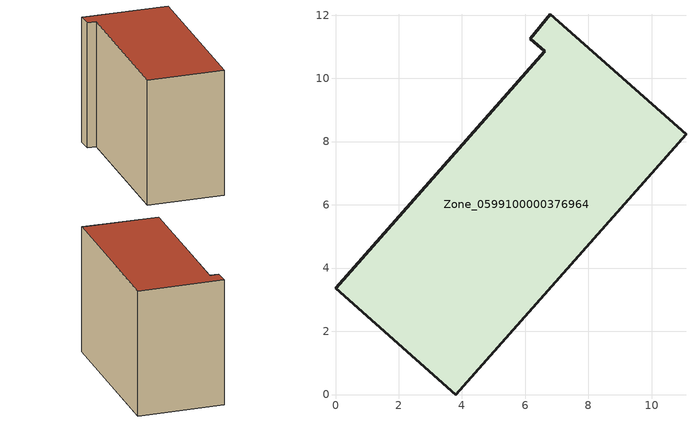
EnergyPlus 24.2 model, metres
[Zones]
Zone_0599100000376964
 floor ground (C_G): 6.79,12.02 11.09,8.23 3.81,0 0,3.37 6.62,10.86 6.17,11.26 z0
 wall outside (C_F): 11.09,8.23 6.79,12.02 6.17,11.26 6.62,10.86 0,3.37 3.81,0 11.09,8.23 z0:8.44
 roof outside (C_R): 3.81,0 11.09,8.23 6.79,12.02 6.17,11.26 6.62,10.86 0,3.37 z8.44
[BUILDING]
Pand.0599100000376964: North Axis=0; Terrain=City; Loads Convergence Tolerance Value=0.04; Temperature Convergence Tolerance Value=0.4; Solar Distribution=FullExterior; Maximum Number of Warmup Days=25; Minimum Number of Warmup Days=1
[Site:Location]
Rotterdam.The.Hague.AP_ZH_NLD Design_Conditions: Latitude=51.96; Longitude=4.45; Time Zone=1; Elevation=-4.5
[SITE:GROUNDTEMPERATURE:BUILDINGSURFACE]
18, 18, 18, 18, 18, 18, 18, 18, 18, 18, 18, 18
[MATERIAL] Thermal Absorptance=0.9; Solar Absorptance=0.7; Visible Absorptance=0.7
Name | Roughness | Thickness | Conductivity | Density | Specific Heat
G.TI.1992-2005 | MediumSmooth | 0.15 | 0.06 | 540 | 1210
F.TI.1992-2005 | Rough | 0.3 | 0.12 | 1920 | 840
R.TI.1992-2005 | MediumRough | 0.2 | 0.08 | 1500 | 1000
[CONSTRUCTION]
C_G: G.TI.1992-2005
C_F: F.TI.1992-2005
C_R: R.TI.1992-2005
[ZONE]
Zone_0599100000376964: Type=1; Multiplier=1; Ceiling Height=Autocalculate; Volume=Autocalculate; Floor Area=autocalculate; Part of Total Floor Area=Yes
[ZONEINFILTRATION:DESIGNFLOWRATE]
Infil_Zone_0599100000376964: Zone or ZoneList or Space or SpaceList=Zone_0599100000376964; Schedule=AlwaysOn; Design Flow Rate Calculation Method=Flow/Area; Flow Rate per Floor Area=0.0015; Constant Term Coefficient=1; Temperature Term Coefficient=0; Velocity Term Coefficient=0; Velocity Squared Term Coefficient=0
[HVACTEMPLATE:ZONE:IDEALLOADSAIRSYSTEM]
Zone_0599100000376964: Maximum Heating Supply Air Temperature=50; Minimum Cooling Supply Air Temperature=13; Maximum Heating Supply Air Humidity Ratio=0.0156; Minimum Cooling Supply Air Humidity Ratio=0.0077; Heating Limit=NoLimit; Cooling Limit=NoLimit; Dehumidification Control Type=ConstantSensibleHeatRatio; Cooling Sensible Heat Ratio=0.7; Dehumidification Setpoint=60; Humidification Control Type=None; Humidification Setpoint=30; Outdoor Air Method=None; Outdoor Air Flow Rate per Person=0.00944; Outdoor Air Flow Rate per Zone Floor Area=0; Outdoor Air Flow Rate per Zone=0; Demand Controlled Ventilation Type=None; Outdoor Air Economizer Type=NoEconomizer; Heat Recovery Type=None; Sensible Heat Recovery Effectiveness=0.7; Latent Heat Recovery Effectiveness=0.65
[ZONECONTROL:THERMOSTAT]
ThermostatControl_Zone_0599100000376964: Zone or ZoneList=Zone_0599100000376964; Control Type Schedule=DualSetpointControlType; Control 1=Thermostat_Zone_0599100000376964; Temperature Difference Between Cutout And Setpoint=0
[THERMOSTATSETPOINT:DUALSETPOINT]
Thermostat_Zone_0599100000376964: Heating Setpoint Temperature Schedule=HeatingSetpoint_Zone_0599100000376964; Cooling Setpoint Temperature Schedule=CoolingSetpoint_Zone_0599100000376964
[SCHEDULE:COMPACT]
HeatingSetpoint_Zone_0599100000376964: Through: 12/31, For: AllDays, Until: 24:00, 21
CoolingSetpoint_Zone_0599100000376964: Through: 12/31, For: AllDays, Until: 24:00, 24
DualSetpointControlType: Through: 12/31, For: AllDays, Until: 24:00, 4
AlwaysOn: Through: 12/31, For: AllDays, Until: 24:00, 1
